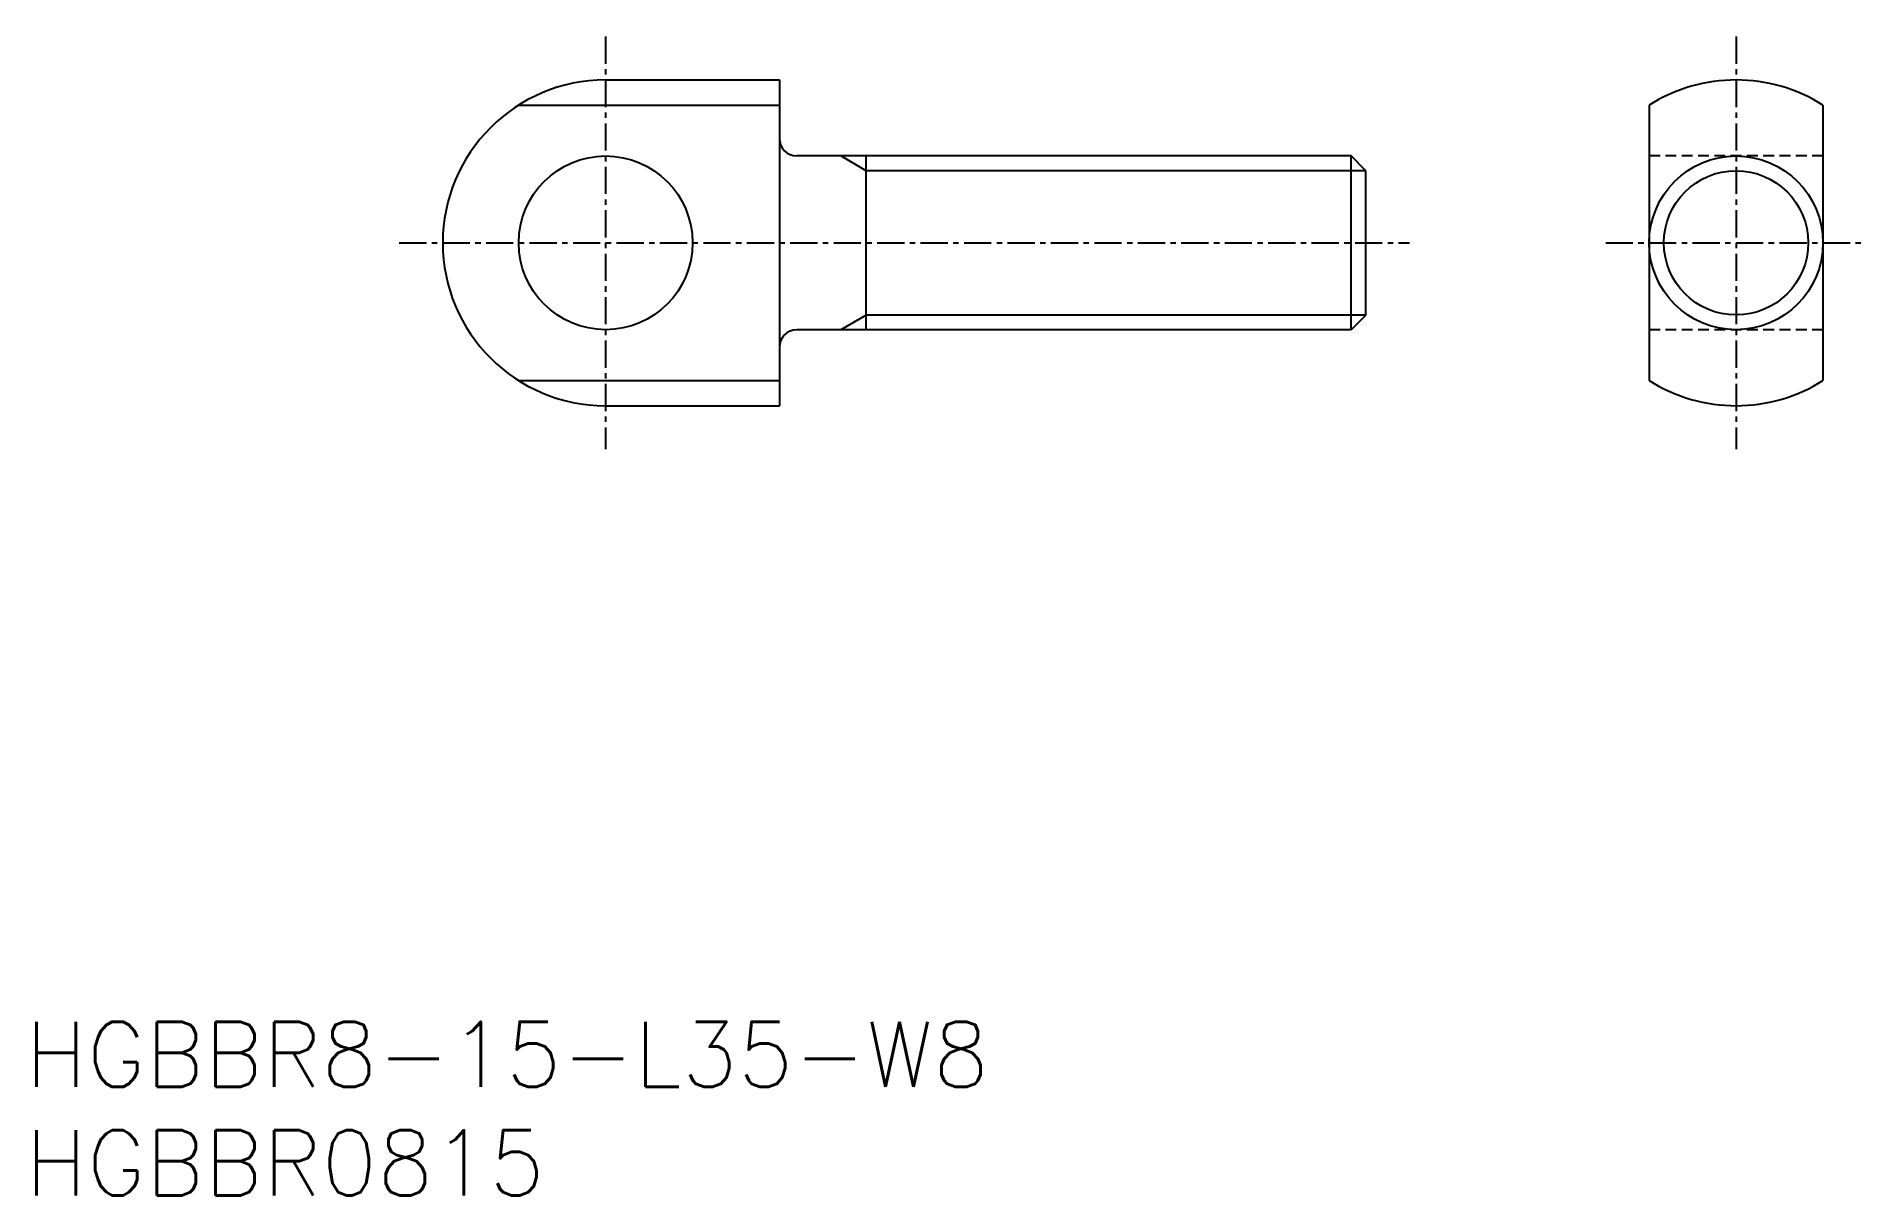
# Model space of a CAD drawing. Extents: x 0.5 to 84.7, y 0 to 53.4.
import ezdxf
from ezdxf.enums import TextEntityAlignment as Align

# ---------------------------------------------------------------- set-up
doc = ezdxf.new("R2010")
doc.units = 0
doc.linetypes.add('CENTER', pattern=[2, 1.25, -0.25, 0.25, -0.25])
doc.linetypes.add('DASHED', pattern=[0.75, 0.5, -0.25])
doc.layers.get('0').update_dxf_attribs({"linetype": 'CONTINUOUS'})
doc.layers.add('CENTER', color=1, linetype='CENTER')
doc.styles.get("Standard").update_dxf_attribs({"font": 'txt.shx'})

msp = doc.modelspace()

# ---------------------------------------------------------------- linework, layer by layer
at = {"color": 7, "linetype": 'CONTINUOUS'}
for p, q in [((26.71, 51.372), (34.71, 51.372)), ((34.71, 51.372), (34.71, 36.372)), ((22.71, 50.216), (34.71, 50.216)), ((74.747, 50.216), (74.747, 37.527)), ((82.747, 50.216), (82.747, 37.527)), ((61.034, 47.872), (35.51, 47.872)), ((38.71, 39.872), (38.71, 47.872)), ((61.034, 39.872), (61.034, 47.872)), ((61.71, 47.195), (61.034, 47.872)), ((61.71, 40.548), (61.71, 47.195)), ((19.21, 43.872), (19.21, 43.872)), ((61.71, 40.548), (61.034, 39.872)), ((61.034, 39.872), (35.51, 39.872)), ((22.71, 37.527), (34.71, 37.527)), ((26.71, 36.372), (34.71, 36.372))]:
    msp.add_line(p, q, dxfattribs=at)
at = {"color": 3, "linetype": 'CONTINUOUS'}
for p, q in [((38.71, 47.195), (37.538, 47.872)), ((61.71, 47.195), (38.71, 47.195)), ((38.71, 40.548), (37.538, 39.872)), ((61.71, 40.548), (38.71, 40.548))]:
    msp.add_line(p, q, dxfattribs=at)
at = {"color": 3, "linetype": 'DASHED'}
for p, q in [((82.747, 47.872), (74.747, 47.872)), ((82.747, 39.872), (74.747, 39.872))]:
    msp.add_line(p, q, dxfattribs=at)
at = {"color": 7, "linetype": 'CONTINUOUS'}
for centre in [(26.71, 43.872), (78.747, 43.872)]:
    msp.add_circle(centre, 4, dxfattribs=at)
at = {"color": 3, "linetype": 'CONTINUOUS'}
msp.add_circle((78.747, 43.872), 3.323, dxfattribs=at)
at = {"color": 7, "linetype": 'CONTINUOUS'}
for centre, radius, start, end in [((26.71, 43.872), 7.5, 90, 180), ((78.747, 43.872), 7.5, 57.76905, 122.23095), ((35.51, 48.672), 0.8, 180, 270), ((26.71, 43.872), 7.5, 180, 270), ((35.51, 39.072), 0.8, 90, 180), ((78.747, 43.872), 7.5, 237.76905, 302.23095)]:
    msp.add_arc(centre, radius, start, end, dxfattribs=at)
at = {"layer": 'CENTER', "color": 1, "linetype": 'CENTER'}
for p, q in [((26.71, 53.372), (26.71, 34.372)), ((78.747, 53.372), (78.747, 34.372)), ((17.21, 43.872), (63.71, 43.872)), ((72.747, 43.872), (84.747, 43.872))]:
    msp.add_line(p, q, dxfattribs=at)

# ---------------------------------------------------------------- texts
at = {"color": 7, "linetype": 'CONTINUOUS'}
for s, p in [('HGBBR8-15-L35-W8', (0, 6.5)), ('HGBBR0815', (0, 1.5))]:
    msp.add_text(s, height=3, dxfattribs=at).set_placement(p, align=Align.MIDDLE_LEFT)

doc.saveas('drawing.dxf')
